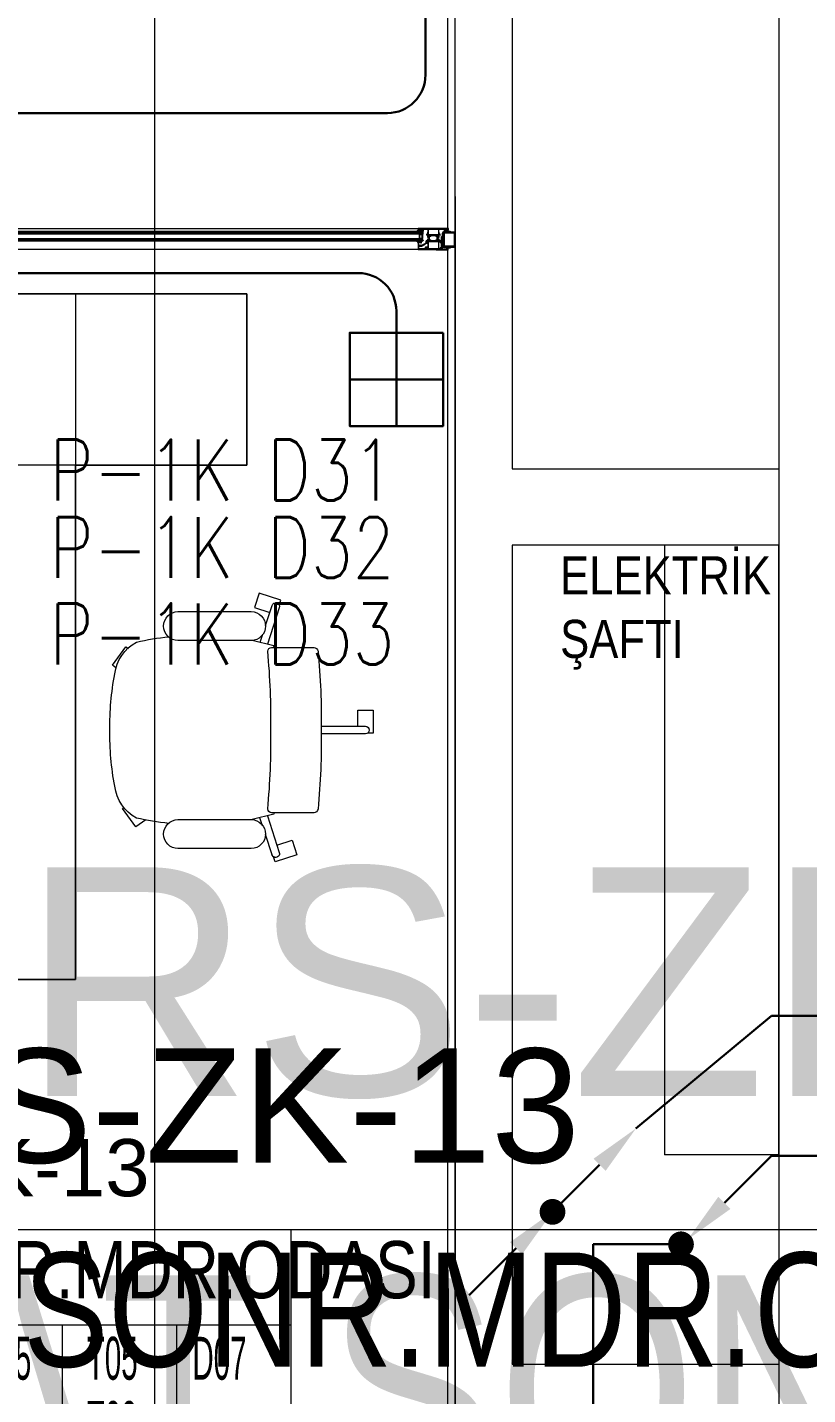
# Model space of a CAD drawing. Extents: x -9059 to 11889, y -1514 to 6575.
# Drawn here: x 2676.8 to 2881.6, y 2912.9 to 3271.8 of the extents above; entities that cross this region are included whole.
import ezdxf
from ezdxf.enums import TextEntityAlignment as Align

# ---------------------------------------------------------------- set-up
doc = ezdxf.new("R2010")
doc.units = 0
doc.header["$LTSCALE"] = 25
doc.header["$MEASUREMENT"] = 0
doc.layers.get('0').update_dxf_attribs({"color": 9, "lineweight": 9})
for name, color, linetype, lineweight in [('00', 9, 'Continuous', 9), ('01', 9, 'Continuous', 9), ('05', 9, 'Continuous', 9), ('06D', 9, 'Continuous', 9), ('10', 9, 'Continuous', 9), ('14', 9, 'Continuous', 9), ('15', 9, 'Continuous', 9), ('21', 9, 'Continuous', 9), ('21_mahal200', 9, 'Continuous', 9), ('21_mahal200 @ 10 (1)', 9, 'Continuous', 9), ('21_mahal200 @ 10 (2)', 9, 'Continuous', 9), ('21_mahal200 @ 20', 9, 'Continuous', 9), ('21_mahal200 @ 5 (1)', 9, 'Continuous', 9), ('21_mahal200 @ 5 (2)', 9, 'Continuous', 9), ('40A', 9, 'Continuous', 9), ('DATA TAVAN', 160, 'Continuous', 30), ('E-DUVARA MONTE PRİZ KUTUSU', 7, 'Continuous', 30), ('E-KABLO', 7, 'Continuous', 30), ('E-YAZI', 7, 'Continuous', 30), ('E-YUKARIDAN GELEN HAT', 7, 'Continuous', 30)]:
    doc.layers.add(name, color=color, linetype=linetype, lineweight=lineweight)
doc.styles.add('Arial', font='arial.ttf', dxfattribs={"height": 2.5})
doc.styles.add('E-YAZI', font='txttw.shx')
doc.styles.add('MuuM_TEXT-STANDART', font='ARIALN.TTF')

# ---------------------------------------------------------------- blocks, each defined once
blk = doc.blocks.new('AST55M13', base_point=(-120.6, -64.2))
at = {"linetype": 'Continuous'}
for points in [[(-120.6, -63.9), (-120.6, -24.599998), (-120.6, 14.700005, -0.414209), (-120.3, 15), (-115.899996, 15, -0.41421), (-115.6, 14.7), (-115.6, 12.699992, -0.41421), (-116.3, 12, -0.414214), (-116.6, 12.3), (-116.6, 13.1, 0.414214), (-117.1, 13.6), (-118.5, 13.6, 0.414214), (-119, 13.1), (-119, 6.399992, 0.414209), (-118.5, 5.9), (-117.099986, 5.9, 0.414205), (-116.6, 6.4), (-116.6, 7.20001, -0.414204), (-116.3, 7.5, -0.414214), (-115.6, 6.8), (-115.6, 3.7, -0.414214), (-116.1, 3.2), (-116.3, 3.2, -0.414214), (-116.6, 3.5), (-116.6, 4.2, 0.414214), (-116.9, 4.5), (-119, 4.5), (-119, -8.961104, 0.425432), (-117.96186, -9.960376), (-105.788552, -9.511013, 0.403077), (-105.5, -9.211232), (-105.5, -8, -0.414214), (-104.3, -6.8), (-103.392821, -6.8, -0.372826), (-102.403076, -7.657148, -0.456845), (-102.7, -8), (-104, -8, 0.414214), (-104.3, -8.3), (-104.3, -9.700012, 0.414202), (-104, -10), (-100.946604, -10), (-98.338437, -9.302068, -0.70008), (-97.584089, -10.379782), (-97.709916, -10.559482), (-99.43897, -12.27067, -0.607471), (-100.039661, -12.112259, 0.283637), (-100.258255, -11.885421), (-102.095283, -11.393179, 1.229391), (-102.4, -11.895399), (-102.4, -16.105016, 0.585524), (-101.943697, -16.361081), (-100.001669, -15.175658, -0.713652), (-99.56466, -15.537556), (-100.36784, -17.668029, -0.16709), (-100.492251, -17.818266), (-102.4, -18.982765), (-102.4, -30.217235), (-100.492251, -31.381734, -0.16709), (-100.36784, -31.531971), (-99.564658, -33.662449, -0.713657), (-100.001677, -34.024337), (-101.943707, -32.838913, 0.585511), (-102.4, -33.094985), (-102.4, -37.304601, 1.229391), (-102.095283, -37.806821), (-100.258255, -37.314579, 0.283637), (-100.039661, -37.087741, -0.607471), (-99.43897, -36.92933), (-97.709916, -38.640518), (-97.584089, -38.820218, -0.700084), (-98.338445, -39.89793), (-100.946604, -39.2), (-104.000005, -39.2, 0.414209), (-104.3, -39.5), (-104.3, -40.900004, 0.41421), (-104, -41.2), (-102.699997, -41.2, -0.456841), (-102.403076, -41.542851, -0.372826), (-103.39282, -42.4), (-104.3, -42.4, -0.414214), (-105.5, -41.2), (-105.5, -39.988768, 0.403083), (-105.788558, -39.688986), (-117.96186, -39.239624, 0.425432), (-119, -40.238896), (-119, -53.7), (-116.9, -53.7, 0.414214), (-116.6, -53.4), (-116.6, -52.69999, -0.414204), (-116.3, -52.4), (-116.09999, -52.4, -0.414208), (-115.6, -52.9), (-115.6, -56.000007, -0.414213), (-116.300007, -56.7, -0.414207), (-116.6, -56.4), (-116.6, -55.599986, 0.414205), (-117.1, -55.1), (-118.500008, -55.1, 0.414209), (-119, -55.6), (-119, -62.3, 0.414214), (-118.5, -62.8), (-117.1, -62.8, 0.414214), (-116.6, -62.3), (-116.6, -61.499993, -0.414207), (-116.3, -61.2, -0.414214), (-115.6, -61.9), (-115.6, -63.900008, -0.414206), (-115.9, -64.2), (-120.300006, -64.2, -0.414208), (-120.6, -63.9)], [(-99.249717, -12.903653), (-90.785616, -12.903653, 0.131652), (-90.285616, -12.769679), (-88.422218, -11.693846, -0.131652), (-88.272218, -11.653653), (-88.017666, -11.653653, -0.414214), (-87.717666, -11.953653), (-87.717666, -15.553653, -0.414214), (-88.017666, -15.853653), (-88.272218, -15.853653, -0.131646), (-88.422211, -15.813465), (-90.285616, -14.737628, 0.131652), (-90.785616, -14.603653), (-99.249717, -14.603653, 0.131652), (-99.749717, -14.737628), (-101.613115, -15.813461, -0.131646), (-101.763107, -15.853653), (-102.017666, -15.853653, -0.414205), (-102.317666, -15.553662), (-102.317666, -11.953653, -0.414205), (-102.017675, -11.653653), (-101.763115, -11.653653, -0.131652), (-101.613115, -11.693846), (-99.749717, -12.769679, 0.131652), (-99.249717, -12.903653)], [(-99.249717, -36.296347), (-90.785616, -36.296347, -0.131652), (-90.285616, -36.430321), (-88.422218, -37.506154, 0.131643), (-88.272229, -37.546347), (-88.017666, -37.546347, 0.414214), (-87.717666, -37.246347), (-87.717666, -33.646347, 0.414214), (-88.017666, -33.346347), (-88.272218, -33.346347, 0.131652), (-88.422218, -33.386539), (-90.285616, -34.462372, -0.131652), (-90.785616, -34.596347), (-99.249717, -34.596347, -0.131652), (-99.749717, -34.462372), (-101.613115, -33.386539, 0.131652), (-101.763115, -33.346347), (-102.017666, -33.346347, 0.414205), (-102.317666, -33.646338), (-102.317666, -37.246347, 0.414205), (-102.017675, -37.546347), (-101.763115, -37.546347, 0.131649), (-101.613118, -37.506156), (-99.749717, -36.430321, -0.131652), (-99.249717, -36.296347)], [(-85.3, -10), (-81.1, -10), (-76.9, -10), (-76.6, -10.3), (-76.3, -10), (-67.9, -10, 0.414205), (-67.6, -9.700009), (-67.6, -8.491608, -0.365977), (-67.35, -8.195804, 0.365977), (-67.1, -7.9), (-67.1, -6.8, 0.414195), (-67.399981, -6.5), (-68.3, -6.5, 0.36597), (-68.595803, -6.749993, -0.366034), (-68.89166, -7), (-69.3, -7, -0.414202), (-69.6, -6.700012), (-69.6, -6.5, -0.414214), (-68.1, -5), (-65.9, -5, -0.414207), (-65.6, -5.299994), (-65.6, -43.9, -0.414201), (-65.899987, -44.2), (-68.1, -44.2, -0.414214), (-69.6, -42.7), (-69.6, -42.5, -0.414207), (-69.300007, -42.2), (-68.891668, -42.2, -0.366034), (-68.595804, -42.45, 0.365977), (-68.3, -42.7), (-67.4, -42.7, 0.414206), (-67.1, -42.400008), (-67.1, -41.3, 0.365977), (-67.35, -41.004196, -0.365977), (-67.6, -40.708392), (-67.6, -39.5, 0.4142), (-67.899986, -39.2), (-76.3, -39.2), (-76.6, -38.9), (-76.9, -39.2), (-85.3, -39.2, 0.4142), (-85.6, -39.499986), (-85.6, -40.708392, -0.365977), (-85.85, -41.004196, 0.365977), (-86.1, -41.3), (-86.1, -42.4, 0.414199), (-85.800015, -42.7), (-84.9, -42.7, 0.365977), (-84.604196, -42.45, -0.366034), (-84.308332, -42.2), (-83.9, -42.2, -0.414214), (-83.6, -42.5), (-83.6, -42.7, -0.414214), (-85.1, -44.2), (-86.8, -44.2, -0.414214), (-87.6, -43.4), (-87.6, -42.7, 0.414205), (-87.899991, -42.4), (-88.10718, -42.4, -0.372825), (-89.096923, -41.542857, -0.45685), (-88.8, -41.2), (-87.9, -41.2, 0.414198), (-87.6, -40.900016), (-87.6, -39.5, 0.414214), (-87.9, -39.2), (-89.053396, -39.2), (-91.661555, -39.89793, -0.700084), (-92.415911, -38.820218), (-92.290084, -38.640518), (-90.56103, -36.92933, -0.607471), (-89.960339, -37.087741, 0.283637), (-89.741745, -37.314579), (-87.904717, -37.806821, 1.229391), (-87.6, -37.304601), (-87.6, -33.094984, 0.585516), (-88.056297, -32.838916), (-89.998323, -34.024337, -0.713656), (-90.435343, -33.66245), (-89.63216, -31.531971, -0.241095), (-89.507749, -31.381734), (-87.6, -30.217235), (-87.6, -18.982765), (-89.507749, -17.818266, -0.167084), (-89.632158, -17.668036), (-90.43534, -15.537556, -0.713656), (-89.998329, -15.17566), (-88.056303, -16.361081, 0.585518), (-87.6, -16.105021), (-87.6, -11.895399, 1.229391), (-87.904717, -11.393179), (-89.741745, -11.885421, 0.283637), (-89.960339, -12.112259, -0.607471), (-90.56103, -12.27067), (-92.290084, -10.559482), (-92.415911, -10.379782, -0.700084), (-91.661555, -9.30207), (-89.053396, -10), (-87.9, -10, 0.414206), (-87.6, -9.700008), (-87.6, -8.3, 0.414206), (-87.899992, -8), (-88.8, -8, -0.456844), (-89.096924, -7.657149, -0.372825), (-88.107186, -6.8), (-87.9, -6.8, 0.414214), (-87.6, -6.5), (-87.6, -5.800024, -0.414222), (-86.8, -5), (-85.1, -5, -0.414214), (-83.6, -6.5), (-83.6, -6.7, -0.414201), (-83.899987, -7), (-84.308332, -7, -0.366034), (-84.604196, -6.75, 0.365977), (-84.9, -6.5), (-85.8, -6.5, 0.414199), (-86.1, -6.799985), (-86.1, -7.9, 0.365977), (-85.85, -8.195804, -0.365977), (-85.6, -8.491608), (-85.6, -9.7, 0.414214), (-85.3, -10)]]:
    blk.add_lwpolyline(points, format="xyb", close=True, dxfattribs=at)
for points in [[(-119, -24.6), (-119, -37.6), (-104.1, -37.6), (-104.1, -11.6), (-119, -11.6), (-119, -24.6)], [(-76.55, -11.6), (-85.9, -11.6), (-85.9, -37.6), (-67.2, -37.6), (-67.2, -11.6), (-76.55, -11.6)]]:
    blk.add_lwpolyline(points, close=True, dxfattribs=at)
blk = doc.blocks.new('AS25G13', base_point=(534.475891, 569.218076))
at = {"linetype": 'Continuous'}
blk.add_lwpolyline([(554.475892, 593.818076), (554.475892, 574.618076, -0.414213), (554.175891, 574.318077), (553.575892, 574.318076, -0.414213), (553.275891, 574.618077), (553.275892, 574.818076), (550.275892, 574.818076), (550.275892, 572.118076), (550.625892, 571.916004, -0.414213), (550.735699, 571.506195), (549.749855, 569.798664, -0.767327), (549.075893, 569.979252), (549.075892, 575.018076, -0.414213), (550.075891, 576.018077), (552.775892, 576.018076, 0.414213), (553.275892, 576.518077), (553.275892, 592.418076, 0.414213), (552.775892, 592.918077), (546.871944, 592.918076, 0.414213), (545.871944, 591.918078), (545.871944, 584.702506, -0.236642), (544.585327, 582.137556, 0.18958), (541.498237, 577.158525, -0.197358), (540.185462, 575.110574), (538.643454, 574.030849, 0.244575), (537.875891, 572.556375), (537.875892, 569.763782, -0.767327), (536.857591, 569.490929), (535.716084, 571.468076, -0.577351), (535.975892, 571.918076), (536.675892, 571.918076), (536.675892, 572.556375, -0.244575), (537.955162, 575.013831), (539.49717, 576.093557, 0.197358), (540.317654, 577.373526, -0.18958), (543.867808, 583.099413, 0.236642), (544.671943, 584.702506), (544.671944, 585.818076, 0.414213), (544.371944, 586.118076), (543.971944, 586.118076, -0.414213), (543.671943, 586.418077), (543.671944, 586.818076, -0.414213), (543.971944, 587.118076), (544.171944, 587.118076, 0.414213), (544.671944, 587.618077), (544.671944, 591.918076, 0.414213), (543.671945, 592.918077), (536.175892, 592.918076, 0.41421), (535.675892, 592.418082), (535.675892, 591.901674, 0.127549), (535.764127, 591.561462, -0.098841), (537.104101, 587.384163, 0.366972), (537.386354, 587.117731, -0.399303), (537.671943, 586.818828), (537.671944, 586.418076, -0.414213), (537.371943, 586.118077), (536.46398, 586.118076, -0.400156), (535.964546, 586.594267, 0.114883), (534.725891, 590.959305, -0.126996), (534.475891, 591.927552), (534.475892, 593.818076, -0.414213), (534.775892, 594.118076), (554.175892, 594.118076, -0.414213), (554.475892, 593.818076)], format="xyb", close=True, dxfattribs=at)
blk = doc.blocks.new('AS01_16_02', base_point=(27.384856, 2.668764))
at = {"color": 0, "linetype": 'Continuous'}
for points in [[(21.277248, -1.392543, -0.892559), (21.744295, -0.515583), (24.521509, -1.857477, 0.502534), (24.860099, -2.298316, 0.502534), (25.184856, -1.847189), (25.184856, 1.7, 0.155072), (24.261958, 3.275501), (20.430427, 5.552607, -0.865076), (21.019614, 6.583639), (28.412964, 3.675712, -0.696768), (28.399147, 3.019187), (27.721583, 2.785098, 0.319818), (27.384856, 2.312508), (27.384856, 0.05, 0.414214), (27.684856, -0.25), (28.08642, -0.25, 0.396012), (28.385833, 0.03125, -0.682513), (29.272546, 0.315748), (30.127622, -0.734156, -0.172553), (30.284856, -1.176202), (30.284856, -3.723798, -0.172553), (30.127622, -4.165844), (29.272546, -5.215748, -0.682513), (28.385833, -4.93125, 0.396012), (28.08642, -4.65), (27.684856, -4.65, 0.414214), (27.384856, -4.95), (27.384856, -10.2, -0.414214), (27.084856, -10.5), (25.297074, -10.5, -0.18412), (24.964264, -10.373145), (21.227908, -7.040675, -0.881574), (21.79023, -6.223317), (24.51762, -8.055238, 1.121155), (25.184856, -8.202566), (25.184856, -4.921445, 0.698065), (24.633969, -4.152563), (21.277248, -1.392543)], [(27.72879, -3.456066, 0.198912), (27.834856, -3.5), (28.734856, -3.5, 0.414214), (28.884856, -3.35), (28.884856, -1.55, 0.414214), (28.734856, -1.4), (27.834856, -1.4, 0.414214), (27.684856, -1.55), (27.684856, -3.35, 0.198912), (27.72879, -3.456066)]]:
    blk.add_lwpolyline(points, format="xyb", close=True, dxfattribs=at)
blk = doc.blocks.new('p-kayar kapı tek kanat')
at = {"linetype": 'Continuous'}
for p, q in [((-747.81, -10.66), (-747.74, -10.58)), ((-747.71, -10.68), (-747.81, -10.58)), ((-747.63, -10.68), (-747.54, -10.59)), ((-747.48, -10.69), (-747.59, -10.59)), ((-747.43, -10.7), (-747.33, -10.6)), ((-747.18, -10.79), (-747.36, -10.6)), ((-747.29, -10.77), (-747.2, -10.68)), ((-741.54, -8.35), (-741.61, -8.29)), ((-741.6, -8.4), (-741.61, -8.4)), ((-741.41, -8.83), (-741.56, -8.98)), ((-741.56, -8.98), (-741.56, -9.82)), ((-741.56, -9.82), (-741.41, -9.97)), ((-741.39, -8.29), (-741.5, -8.19)), ((-741.42, -8.3), (-741.09, -8)), ((-740.56, -8.83), (-741.41, -8.83)), ((-741.31, -8.98), (-741.41, -9.08)), ((-741.41, -9.08), (-741.41, -9.72)), ((-741.41, -9.72), (-741.31, -9.82)), ((-741.41, -9.97), (-740.56, -9.97)), ((-741.21, -8.26), (-741.38, -8.11)), ((-740.71, -8.98), (-741.31, -8.98)), ((-741.31, -9.82), (-740.71, -9.82)), ((-741.02, -8.25), (-741.24, -8.04)), ((-741.16, -8.26), (-740.83, -7.96)), ((-740.81, -8.24), (-741.08, -7.99)), ((-740.93, -8.24), (-740.67, -8)), ((-740.59, -8.24), (-740.91, -7.96)), ((-740.72, -7.98), (-740.7, -7.99)), ((-740.72, -8.24), (-740.46, -8)), ((-740.71, -9.82), (-740.71, -8.98)), ((-740.7, -7.99), (-740.7, -7.99)), ((-740.36, -8.27), (-740.65, -8)), ((-740.65, -8), (-740.39, -8)), ((-740.56, -9.97), (-740.56, -8.83)), ((-740.52, -8.25), (-740.16, -7.92)), ((-740.1, -8.31), (-740.44, -8)), ((-740.36, -7.97), (-740.36, -7.77)), ((-740.36, -7.91), (-740.21, -7.78)), ((-739.82, -8.37), (-740.36, -7.88)), ((-740.33, -7.75), (-740.29, -7.75)), ((-740.33, -8.27), (-740.09, -8.05)), ((-740.18, -7.84), (-740.29, -7.75)), ((-740.15, -8.3), (-740, -8.16)), ((-739.97, -8.33), (-739.89, -8.25)), ((-739.81, -8.37), (-739.76, -8.33)), ((-748.14, -10.99), (-748.05, -10.89)), ((-748.04, -10.99), (-748.13, -10.89)), ((-748.08, -11.14), (-748.08, -11.14)), ((-748.03, -11.21), (-748.08, -11.15)), ((-747.98, -11.03), (-747.84, -10.89)), ((-747.78, -11.24), (-747.97, -11.06)), ((-747.95, -11.22), (-747.85, -11.12)), ((-747.83, -10.98), (-747.92, -10.89)), ((-747.76, -11.24), (-747.41, -10.89)), ((-747.71, -10.98), (-747.62, -10.89)), ((-747.55, -11.05), (-747.71, -10.89)), ((-747.59, -11.23), (-747.68, -11.13)), ((-747.52, -11.21), (-747.45, -11.14)), ((-747.41, -10.98), (-747.5, -10.89)), ((-747.43, -11.17), (-747.46, -11.14)), ((-747.23, -10.94), (-747.31, -10.86)), ((-747.28, -10.97), (-747.19, -10.88))]:
    blk.add_line(p, q, dxfattribs=at)
for points in [[(-747.2, -6.61), (-748.5, -6.61), (-749.8, -6.61, 0.414213), (-750, -6.81), (-750, -10.31, 0.414213), (-749.8, -10.51), (-747.2, -10.51, 0.414213), (-747, -10.31), (-747, -6.81, 0.414213), (-747.2, -6.61)], [(-746.93, -10.27), (-746.93, -6.85, 0.414214), (-747.23, -6.55), (-748.71, -6.55), (-748.71, -6.35), (-747.23, -6.35, -0.414214), (-746.73, -6.85), (-746.73, -10.27, -0.414214), (-747.23, -10.77), (-748.71, -10.77), (-748.71, -10.57), (-747.23, -10.57, 0.414214), (-746.93, -10.27)], [(-746.67, -9.37), (-746.67, -6), (-747.87, -6), (-747.87, -6.27, -0.414213), (-747.9, -6.3), (-748.04, -6.3, -0.414213), (-748.07, -6.27), (-748.07, -5.83, -0.414213), (-748.04, -5.8), (-745.1, -5.8, -0.414213), (-745.07, -5.83), (-745.07, -5.97, -0.414213), (-745.1, -6), (-746.47, -6), (-746.47, -9.37, -0.414213), (-746.5, -9.4), (-746.64, -9.4, -0.414213), (-746.67, -9.37)], [(-747.36, -10.6), (-747.82, -10.58, 0.414214), (-747.85, -10.61, 0.349575), (-747.76, -10.67), (-747.39, -10.7, -1.237561), (-747.41, -10.89), (-747.78, -10.89), (-748.16, -10.9), (-748.14, -10.99), (-748.02, -10.99, -0.295285), (-747.96, -11.08), (-747.96, -11.14), (-748.08, -11.14), (-748.08, -11.19, 0.153771), (-747.43, -11.19), (-747.43, -11.14), (-747.55, -11.14), (-747.55, -11.08, -0.414213), (-747.45, -10.98), (-747.33, -10.98, 0.324726), (-747.19, -10.88), (-747.18, -10.78, 0.459445), (-747.36, -10.6)], [(-747.76, -10.98), (-747.7, -10.98, -0.41421), (-747.65, -11.03), (-747.65, -11.09, -0.396815), (-747.7, -11.14, -0.029546), (-747.82, -11.14, -0.396815), (-747.86, -11.09), (-747.86, -11.03, -0.414206), (-747.81, -10.98), (-747.76, -10.98)]]:
    blk.add_lwpolyline(points, format="xyb", close=True, dxfattribs=at)
blk.add_lwpolyline([(-748.5, -6.81), (-747.2, -6.81), (-747.2, -10.31), (-749.8, -10.31), (-749.8, -6.81), (-748.5, -6.81)], close=True, dxfattribs=at)
at = {"linetype": 'Continuous', "extrusion": (0, 0, -1)}
for centre, major_axis, start_param, end_param in [((-740.79, -8.96), (1.11, 0), 3.811733, 4.445523), ((-741.61, -8.35), (-0.05, 0), -1.570571, 0.325162), ((-741.61, -8.36), (-0.0382, 0), 3.770683, 4.441689), ((-741.3, -8.64), (-0.391, 0), 0.785447, 1.446401), ((-740.79, -11.15), (3.2, 0), 4.537008, 4.882121), ((-740.88, -8.44), (-0.529, 0), 1.168071, 1.875789), ((-740.65, -7.91), (0.1, 0), 1.57081, 2.088079), ((-740.39, -7.97), (0.03, 0), 0.000001, 1.570795), ((-740.33, -7.77), (0.03, 0), 3.141594, 4.712388), ((-740.29, -7.84), (-0.1, 0), 1.570969, 2.940045), ((-740.7, -10.95), (-2.97, 0), 1.723745, 1.916715), ((-739.41, -7.67), (-0.8, 0), -1.226913, -0.20148), ((-739.69, -8.38), (-0.03, 0), 3.142043, 4.994373), ((-739.69, -8.38), (0.03, 0), -1.226975, -0.000032)]:
    blk.add_ellipse(centre, major_axis=major_axis, ratio=0.909091, start_param=start_param, end_param=end_param, dxfattribs=at)
at = {"layer": '06D'}
for points in [[(-740.39, -6), (-420.14, -6)], [(-420.14, -11.5), (-740.39, -11.5)]]:
    blk.add_lwpolyline(points, dxfattribs=at)
at = {"layer": '15'}
for points in [[(-741.59, -8.8), (-418.72, -8.8), (-418.72, -8.2), (-741.59, -8.2)], [(-741.59, -10.8), (-741.59, -10), (-418.73, -10), (-418.73, -10.8)]]:
    blk.add_lwpolyline(points, close=True, dxfattribs=at)
for points in [[(-418.72, -8.5), (-741.59, -8.5)], [(-418.73, -10.4), (-741.59, -10.4)]]:
    blk.add_lwpolyline(points, dxfattribs=at)
at = {"color": 4, "linetype": 'Continuous', "xscale": -0.1, "yscale": 0.1, "zscale": 0.1, "rotation": 270}
blk.add_blockref('AST55M13', (-748.28, -11.5), dxfattribs=at)
at = {"linetype": 'Continuous', "yscale": 0.1, "zscale": 0.1, "rotation": 270}
for name, p, xscale in [('AS25G13', (-742.85, -8), -0.1), ('AS01_16_02', (-740.36, -11), 0.1)]:
    blk.add_blockref(name, p, dxfattribs=dict(at, xscale=xscale))
blk = doc.blocks.new('p-sand-porsche')
at = {"layer": '05', "ltscale": 0.02}
for points in [[(-1.61, 30.22), (-5.6, 28.92), (-6.84, 32.73), (-1.13, 34.58), (-0.7, 33.25)], [(-0.32, 32.74), (1.4, 27.44)], [(-2.21, 32.08), (-2.21, 32.08)], [(32.8, 23.53), (35.41, 25.43), (38.94, 20.57), (38.57, 20.31)], [(-0.9, 21.7), (-0.84, 22.1), (4.86, 23.5), (5.04, 23.53)], [(2.15, 25.12), (2.84, 23)], [(-22.84, -1), (-22.84, -5.2), (-26.84, -5.2), (-26.84, 0.8), (-25.44, 0.8)], [(-24.79, 1), (-24.79, 1)], [(-25.83, -0.08), (-25.81, -0.08)], [(-24.79, -1), (-24.79, -1)], [(40.65, -16.37), (41.53, -17.01), (38, -21.87), (37.36, -21.4)], [(-0.9, -21.7), (-0.84, -22.1), (4.86, -23.5), (5.04, -23.53)], [(2.15, -25.12), (2.84, -23)], [(-2.22, -32.75), (-2.65, -34.09), (3.05, -35.94), (4.29, -32.14), (0.29, -30.84)], [(-2.21, -32.07), (-2.21, -32.07)], [(-0.31, -32.69), (-0.31, -32.69)]]:
    blk.add_lwpolyline(points, dxfattribs=at)
for points in [[(0.89, 22.53), (-2.23, 32.12, -1.025339), (-0.31, 32.69), (-0.31, 32.69)], [(24.36, 31.1, -0.990997), (24.36, 23.5), (5.16, 23.5, -0.990997), (5.16, 31.1), (24.36, 31.1)], [(-13.2, 0, -0.028751), (-12.4, 20.7, -0.357908), (-11.18, 21.7)], [(-11.39, 21.7), (-0.2, 21.7, -0.413901), (0.8, 20.7, 0.028751), (0, 0)], [(26.76, 24.5, -0.029436), (35.26, 23.1, -0.236009), (40.96, 14.75, -0.045719), (42.26, -0.02)], [(-13.22, -1), (-24.84, -1, -1), (-24.84, 1), (-13.22, 1)], [(42.26, 0.02, -0.045719), (40.96, -14.75, -0.236009), (35.26, -23.1, -0.029436), (26.76, -24.5)], [(-11.18, -21.7, -0.357908), (-12.4, -20.7, -0.028751), (-13.2, 0)], [(0, 0, 0.028751), (0.8, -20.7, -0.413901), (-0.2, -21.7), (-11.39, -21.7)], [(1.4, -27.44), (-0.32, -32.74, -1), (-2.23, -32.12), (0.89, -22.52)], [(24.36, -31.1), (5.16, -31.1, -0.990997), (5.16, -23.5), (24.36, -23.5, -0.990997), (24.36, -31.1)]]:
    blk.add_lwpolyline(points, format="xyb", dxfattribs=at)
blk = doc.blocks.new('p-porsche_mobilya_3')
for points in [[(2609.73, 4465.4), (2609.73, 4285.4), (2514.73, 4285.4), (2514.73, 4465.4)], [(2514.73, 4465.4), (2654.73, 4465.4), (2654.73, 4420.4), (2609.73, 4420.4)], [(2484.59, 4377.5), (2439.59, 4377.5), (2439.59, 4422.5), (2484.59, 4422.5)], [(2609.73, 4420.4), (2514.73, 4420.4), (2514.73, 4420.4)]]:
    blk.add_lwpolyline(points)
for points in [[(2609.73, 4420.4), (2654.73, 4420.4), (2654.73, 4465.4), (2514.73, 4465.4), (2514.73, 4285.4), (2609.73, 4285.4)], [(2434.59, 4427.5), (2484.59, 4427.5), (2484.59, 4372.5), (2434.59, 4372.5)]]:
    blk.add_lwpolyline(points, close=True)
blk = doc.blocks.new('0a_roomno2')
blk.add_lwpolyline([(30, -16), (0, -16), (0, 0), (30, 0)], close=True)
for points in [[(0, 0), (30, 0)], [(0, -5), (30, -5)], [(12, -5), (12, -16)], [(18, -5), (18, -16)], [(24, -5), (24, -16)], [(12, -10.5), (0, -10.5)]]:
    blk.add_lwpolyline(points)
at = {"layer": '40A'}
blk.add_lwpolyline([(0, 0), (30, 0)], dxfattribs=at)
at = {"style": 'MuuM_TEXT-STANDART', "width": 0.6}
blk.add_text('H:', height=2.25, dxfattribs=at).set_placement((0.525, -12.962), align=Align.MIDDLE_LEFT)
at = {"style": 'Arial'}
blk.add_attdef('ODANO', (0, 1.505), '', height=3, dxfattribs=at)
blk.add_attdef('MEKANADI', text='', height=3, dxfattribs=at).set_placement((0.525, -4.75), align=Align.BOTTOM_LEFT)
at = {"style": 'MuuM_TEXT-STANDART', "width": 0.6}
for tag, p in [('YER01', (15, -7)), ('TAVAN01', (20.625, -7)), ('DUVAR01', (26.25, -7)), ('YER02', (15, -10.375)), ('TAVAN02', (20.625, -10.375)), ('DUVAR02', (26.25, -10.375)), ('YER03', (15, -13.75)), ('TAVAN03', (20.625, -13.75)), ('DUVAR03', (26.25, -13.75))]:
    blk.add_attdef(tag, text='', height=2.25, dxfattribs=at).set_placement(p, align=Align.MIDDLE_CENTER)
at = {"style": 'MuuM_TEXT-STANDART'}
blk.add_attdef('M2', text='', height=2.25, dxfattribs=at).set_placement((1.323, -7.805), align=Align.MIDDLE_LEFT)
at = {"style": 'MuuM_TEXT-STANDART', "width": 0.6}
blk.add_attdef('TEMIZTAVANYUKSEKLIGI', text='', height=2.25, dxfattribs=at).set_placement((2.7, -13.162), align=Align.MIDDLE_LEFT)
blk = doc.blocks.new('*U1280')
at = {"layer": '21_mahal200 @ 10 (1)'}
ref = blk.add_blockref('0a_roomno2', (2595.98, 2956.2), dxfattribs=dict(at, xscale=10, yscale=10, zscale=10))
ref.add_attrib('ODANO', ' PRS-ZK-13', (2595.98, 2973.75), dxfattribs={"layer": '0', "height": 30, "style": 'Arial'})
ref.add_attrib('MEKANADI', 'SAT.SONR.MDR.ODASI', dxfattribs={"layer": '0', "height": 30, "style": 'Arial', "width": 0.8}).set_placement((2601.23, 2911.2), align=Align.BOTTOM_LEFT)
ref.add_attrib('M2', '##### m2', dxfattribs={"layer": '0', "height": 22.5, "style": 'MuuM_TEXT-STANDART', "width": 0.6}).set_placement((2601.23, 2883.07), align=Align.MIDDLE_LEFT)
ref.add_attrib('TEMIZTAVANYUKSEKLIGI', '2.80 m', dxfattribs={"layer": '0', "height": 22.5, "style": 'MuuM_TEXT-STANDART', "width": 0.6}).set_placement((2622.98, 2827.08), align=Align.MIDDLE_LEFT)
ref.add_attrib('YER01', 'Y25', dxfattribs={"layer": '0', "height": 22.5, "style": 'MuuM_TEXT-STANDART', "width": 0.6}).set_placement((2745.98, 2888.7), align=Align.MIDDLE_CENTER)
ref.add_attrib('TAVAN01', 'T05', dxfattribs={"layer": '0', "height": 22.5, "style": 'MuuM_TEXT-STANDART', "width": 0.6}).set_placement((2802.23, 2888.7), align=Align.MIDDLE_CENTER)
ref.add_attrib('DUVAR01', 'D07', dxfattribs={"layer": '0', "height": 22.5, "style": 'MuuM_TEXT-STANDART', "width": 0.6}).set_placement((2858.48, 2888.7), align=Align.MIDDLE_CENTER)
ref.add_attrib('TAVAN02', 'T09', dxfattribs={"layer": '0', "height": 22.5, "style": 'MuuM_TEXT-STANDART', "width": 0.6}).set_placement((2802.23, 2854.95), align=Align.MIDDLE_CENTER)
at = {"layer": '21_mahal200 @ 10 (2)'}
ref = blk.add_blockref('0a_roomno2', (2595.98, 2956.2), dxfattribs=dict(at, xscale=10, yscale=10, zscale=10))
ref.add_attrib('ODANO', ' PRS-ZK-13', (2595.98, 2973.75), dxfattribs={"layer": '0', "height": 30, "style": 'Arial'})
ref.add_attrib('MEKANADI', 'SAT.SONR.MDR.ODASI', dxfattribs={"layer": '0', "height": 30, "style": 'Arial', "width": 0.8}).set_placement((2601.23, 2911.2), align=Align.BOTTOM_LEFT)
ref.add_attrib('M2', '##### m2', dxfattribs={"layer": '0', "height": 22.5, "style": 'MuuM_TEXT-STANDART', "width": 0.6}).set_placement((2601.23, 2883.07), align=Align.MIDDLE_LEFT)
ref.add_attrib('TEMIZTAVANYUKSEKLIGI', '2.80 m', dxfattribs={"layer": '0', "height": 22.5, "style": 'MuuM_TEXT-STANDART', "width": 0.6}).set_placement((2622.98, 2827.08), align=Align.MIDDLE_LEFT)
ref.add_attrib('YER01', 'Y25', dxfattribs={"layer": '0', "height": 22.5, "style": 'MuuM_TEXT-STANDART', "width": 0.6}).set_placement((2745.98, 2888.7), align=Align.MIDDLE_CENTER)
ref.add_attrib('TAVAN01', 'T05', dxfattribs={"layer": '0', "height": 22.5, "style": 'MuuM_TEXT-STANDART', "width": 0.6}).set_placement((2802.23, 2888.7), align=Align.MIDDLE_CENTER)
ref.add_attrib('DUVAR01', 'D07', dxfattribs={"layer": '0', "height": 22.5, "style": 'MuuM_TEXT-STANDART', "width": 0.6}).set_placement((2858.48, 2888.7), align=Align.MIDDLE_CENTER)
ref.add_attrib('TAVAN02', 'T09', dxfattribs={"layer": '0', "height": 22.5, "style": 'MuuM_TEXT-STANDART', "width": 0.6}).set_placement((2802.23, 2854.95), align=Align.MIDDLE_CENTER)
at = {"layer": '21_mahal200 @ 20'}
ref = blk.add_blockref('0a_roomno2', (2595.98, 2956.2), dxfattribs=dict(at, xscale=20, yscale=20, zscale=20))
ref.add_attrib('ODANO', ' PRS-ZK-13', (2595.98, 2991.3), dxfattribs={"layer": '0', "height": 60, "style": 'Arial'})
ref.add_attrib('MEKANADI', 'SAT.SONR.MDR.ODASI', dxfattribs={"layer": '0', "height": 60, "style": 'Arial', "width": 0.8}).set_placement((2606.48, 2866.2), align=Align.BOTTOM_LEFT)
at = {"layer": '21_mahal200 @ 5 (1)'}
ref = blk.add_blockref('0a_roomno2', (2595.98, 2956.2), dxfattribs=dict(at, xscale=5, yscale=5, zscale=5))
ref.add_attrib('ODANO', ' PRS-ZK-13', (2595.98, 2964.97), dxfattribs={"layer": '0', "height": 15, "style": 'Arial'})
ref.add_attrib('MEKANADI', 'SAT.SONR.MDR.ODASI', dxfattribs={"layer": '0', "height": 15, "style": 'Arial', "width": 0.8}).set_placement((2598.6, 2933.7), align=Align.BOTTOM_LEFT)
ref.add_attrib('M2', '##### m2', dxfattribs={"layer": '0', "height": 11.25, "style": 'MuuM_TEXT-STANDART', "width": 0.6}).set_placement((2598.6, 2919.63), align=Align.MIDDLE_LEFT)
ref.add_attrib('TEMIZTAVANYUKSEKLIGI', '2.80 m', dxfattribs={"layer": '0', "height": 11.25, "style": 'MuuM_TEXT-STANDART', "width": 0.6}).set_placement((2609.48, 2891.64), align=Align.MIDDLE_LEFT)
ref.add_attrib('YER01', 'Y25', dxfattribs={"layer": '0', "height": 11.25, "style": 'MuuM_TEXT-STANDART', "width": 0.6}).set_placement((2670.98, 2922.45), align=Align.MIDDLE_CENTER)
ref.add_attrib('TAVAN01', 'T05', dxfattribs={"layer": '0', "height": 11.25, "style": 'MuuM_TEXT-STANDART', "width": 0.6}).set_placement((2699.1, 2922.45), align=Align.MIDDLE_CENTER)
ref.add_attrib('DUVAR01', 'D07', dxfattribs={"layer": '0', "height": 11.25, "style": 'MuuM_TEXT-STANDART', "width": 0.6}).set_placement((2727.23, 2922.45), align=Align.MIDDLE_CENTER)
ref.add_attrib('TAVAN02', 'T09', dxfattribs={"layer": '0', "height": 11.25, "style": 'MuuM_TEXT-STANDART', "width": 0.6}).set_placement((2699.1, 2905.57), align=Align.MIDDLE_CENTER)
at = {"layer": '21_mahal200 @ 5 (2)'}
ref = blk.add_blockref('0a_roomno2', (2595.98, 2956.2), dxfattribs=dict(at, xscale=5, yscale=5, zscale=5))
ref.add_attrib('ODANO', ' PRS-ZK-13', (2595.98, 2964.97), dxfattribs={"layer": '0', "height": 15, "style": 'Arial'})
ref.add_attrib('MEKANADI', 'SAT.SONR.MDR.ODASI', dxfattribs={"layer": '0', "height": 15, "style": 'Arial', "width": 0.8}).set_placement((2598.6, 2933.7), align=Align.BOTTOM_LEFT)
ref.add_attrib('M2', '##### m2', dxfattribs={"layer": '0', "height": 11.25, "style": 'MuuM_TEXT-STANDART', "width": 0.6}).set_placement((2598.6, 2919.63), align=Align.MIDDLE_LEFT)
ref.add_attrib('TEMIZTAVANYUKSEKLIGI', '2.80 m', dxfattribs={"layer": '0', "height": 11.25, "style": 'MuuM_TEXT-STANDART', "width": 0.6}).set_placement((2609.48, 2891.64), align=Align.MIDDLE_LEFT)
ref.add_attrib('YER01', 'Y25', dxfattribs={"layer": '0', "height": 11.25, "style": 'MuuM_TEXT-STANDART', "width": 0.6}).set_placement((2670.98, 2922.45), align=Align.MIDDLE_CENTER)
ref.add_attrib('TAVAN01', 'T05', dxfattribs={"layer": '0', "height": 11.25, "style": 'MuuM_TEXT-STANDART', "width": 0.6}).set_placement((2699.1, 2922.45), align=Align.MIDDLE_CENTER)
ref.add_attrib('DUVAR01', 'D07', dxfattribs={"layer": '0', "height": 11.25, "style": 'MuuM_TEXT-STANDART', "width": 0.6}).set_placement((2727.23, 2922.45), align=Align.MIDDLE_CENTER)
ref.add_attrib('TAVAN02', 'T09', dxfattribs={"layer": '0', "height": 11.25, "style": 'MuuM_TEXT-STANDART', "width": 0.6}).set_placement((2699.1, 2905.57), align=Align.MIDDLE_CENTER)
blk = doc.blocks.new('10_DUVARA MONTE PRİZ KUTUSU')
at = {"layer": 'E-DUVARA MONTE PRİZ KUTUSU', "color": 4}
for p, q in [((0, 24.48), (0, -24.48)), ((24.48, 0), (-24.48, 0))]:
    blk.add_line(p, q, dxfattribs=at)
blk.add_lwpolyline([(-24.48, -24.48), (24.48, -24.48), (24.48, 24.48), (-24.48, 24.48)], close=True, dxfattribs=at)
blk = doc.blocks.new('100_YUKARIDAN GELEN HAT')
at = {"layer": 'E-YUKARIDAN GELEN HAT', "color": 3, "linetype": 'Continuous'}
blk.add_line((2.277, 2.174), (4.749, 4.645), dxfattribs=at)
at = {"layer": 'E-YUKARIDAN GELEN HAT', "color": 4, "linetype": 'Continuous', "const_width": 0.675}
blk.add_lwpolyline([(-0.338, 0, 1), (0.338, 0, 1)], format="xyb", close=True, dxfattribs=at)
at = {"layer": 'E-YUKARIDAN GELEN HAT', "color": 3, "linetype": 'Continuous'}
blk.add_solid([(2.595, 1.856), (1.958, 2.493), (0.367, 0.266)], dxfattribs=at)

msp = doc.modelspace()

# ---------------------------------------------------------------- linework, layer by layer
msp.add_lwpolyline([(2874.06, 2975.87), (2874.06, 3135.87)])
at = {"layer": '00'}
msp.add_lwpolyline([(2814.06, 2710.87), (2789.06, 2710.87), (2789.06, 3615.87), (2804.06, 3615.87), (2804.06, 3505.87), (2874.06, 3505.87), (2874.06, 3490.87), (2804.06, 3490.87), (2804.06, 3155.87), (2874.06, 3155.87), (2874.06, 3135.87), (2804.06, 3135.87), (2804.06, 2920.87), (2874.06, 2920.87), (2874.06, 2905.87), (2804.06, 2905.87), (2804.06, 2725.87), (2814.06, 2725.87), (2814.06, 2710.87)], close=True, dxfattribs=at)
msp.add_lwpolyline([(2789.06, 3227.37), (2789.06, 2905.87)], dxfattribs=at)
at = {"layer": '01'}
msp.add_lwpolyline([(3184.06, 3505.87), (3184.06, 3505.87), (3184.06, 3505.87), (3184.06, 2955.87), (2914.06, 2955.87), (2914.06, 3505.87), (2914.06, 3505.87), (2914.06, 3505.87), (2874.06, 3505.87), (2874.06, 2905.87), (3224.06, 2905.87), (3224.06, 3505.87), (3184.06, 3505.87)], close=True, dxfattribs=at)
at = {"layer": '06D'}
for points in [[(2874.06, 3135.87), (2844.06, 3135.87)], [(2844.06, 3135.87), (2844.06, 2975.87)], [(2874.06, 2975.87), (2844.06, 2975.87)]]:
    msp.add_lwpolyline(points, dxfattribs=at)
at = {"layer": '14'}
for points in [[(2787.06, 3557.87), (2787.06, 3218.37)], [(2787.06, 3214.37), (2787.06, 2708.87), (2814.06, 2708.87)]]:
    msp.add_lwpolyline(points, dxfattribs=at)
at = {"layer": '21'}
msp.add_lwpolyline([(2815.67, 202.13), (2855.61, 2447.69), (2710.28, 2447.69), (2710.28, 4020.46)], dxfattribs=at)
at = {"layer": 'DATA TAVAN'}
for p, q in [((2781.3, 3259.26), (2781.3, 3305.65)), ((2371.23, 3249.26), (2771.3, 3249.26)), ((2371.23, 3207.28), (2763.67, 3207.28)), ((2773.67, 3191.6), (2773.67, 3197.28)), ((2848.36, 2952.35), (2825.35, 2952.35)), ((2825.35, 2952.35), (2825.35, 2831.04))]:
    msp.add_line(p, q, dxfattribs=at)
for centre, start, end in [((2771.3, 3259.26), 270, 0), ((2763.67, 3197.28), 0, 90)]:
    msp.add_arc(centre, 10, start, end, dxfattribs=at)
at = {"layer": 'E-KABLO', "color": 7, "ltscale": 1.5}
for p, q in [((2836.55, 2982.77), (2872.1, 3012.34)), ((2872.1, 3012.34), (2975.29, 3012.34)), ((2872.1, 2975.57), (3029.33, 2975.57))]:
    msp.add_line(p, q, dxfattribs=at)
at = {"layer": 'E-YUKARIDAN GELEN HAT', "color": 3, "linetype": 'Continuous'}
for p, q in [((2827, 2973.23), (2814.64, 2960.87)), ((2805.09, 2951.33), (2792.73, 2938.98))]:
    msp.add_line(p, q, dxfattribs=at)
at = {"layer": 'E-YUKARIDAN GELEN HAT', "color": 4, "linetype": 'Continuous', "const_width": 3.38}
msp.add_lwpolyline([(2812.95, 2960.87, 1), (2816.33, 2960.87, 1)], format="xyb", close=True, dxfattribs=at)
at = {"layer": 'E-YUKARIDAN GELEN HAT', "color": 3, "linetype": 'Continuous'}
for points in [[(2825.41, 2974.82), (2828.59, 2971.64), (2836.55, 2982.77)], [(2803.5, 2952.92), (2806.68, 2949.74), (2814.64, 2960.87)]]:
    msp.add_solid(points, dxfattribs=at)

# ---------------------------------------------------------------- block references
at = {"layer": '05'}
msp.add_blockref('p-porsche_mobilya_3', (79.7, -1263.54), dxfattribs=at)
at = {"layer": '05', "rotation": 180}
msp.add_blockref('p-sand-porsche', (2740.71, 3087.32), dxfattribs=at)
at = {"layer": '10', "rotation": 180}
msp.add_blockref('p-kayar kapı tek kanat', (2039.06, 3207.49), dxfattribs=at)
at = {"layer": '21_mahal200', "color": 6}
msp.add_blockref('*U1280', (0, 0), dxfattribs=at)
at = {"layer": 'E-DUVARA MONTE PRİZ KUTUSU', "color": 3, "xscale": 0.5, "yscale": 0.5, "zscale": 0.5, "rotation": 180}
msp.add_blockref('10_DUVARA MONTE PRİZ KUTUSU', (2773.67, 3179.36), dxfattribs=at)
at = {"layer": 'E-YUKARIDAN GELEN HAT', "xscale": 5, "yscale": 5, "zscale": 5}
msp.add_blockref('100_YUKARIDAN GELEN HAT', (2848.36, 2952.35), dxfattribs=at)

# ---------------------------------------------------------------- texts
at = {"layer": '21', "insert": (2816.64, 3132.92), "char_height": 10, "attachment_point": 1, "style": 'MuuM_TEXT-STANDART'}
msp.add_mtext_dynamic_manual_height_columns('ELEKTRİK ŞAFTI', width=6.995, gutter_width=150, heights=[0], dxfattribs=at)
at = {"layer": 'E-YAZI', "color": 6, "style": 'E-YAZI', "width": 0.8}
for s, p in [('P-1K D31', (2682.67, 3147.57)), ('P-1K D32', (2682.67, 3127.24)), ('P-1K D33', (2682.67, 3104.56))]:
    msp.add_text(s, height=16, dxfattribs=at).set_placement(p)

doc.saveas('drawing.dxf')
